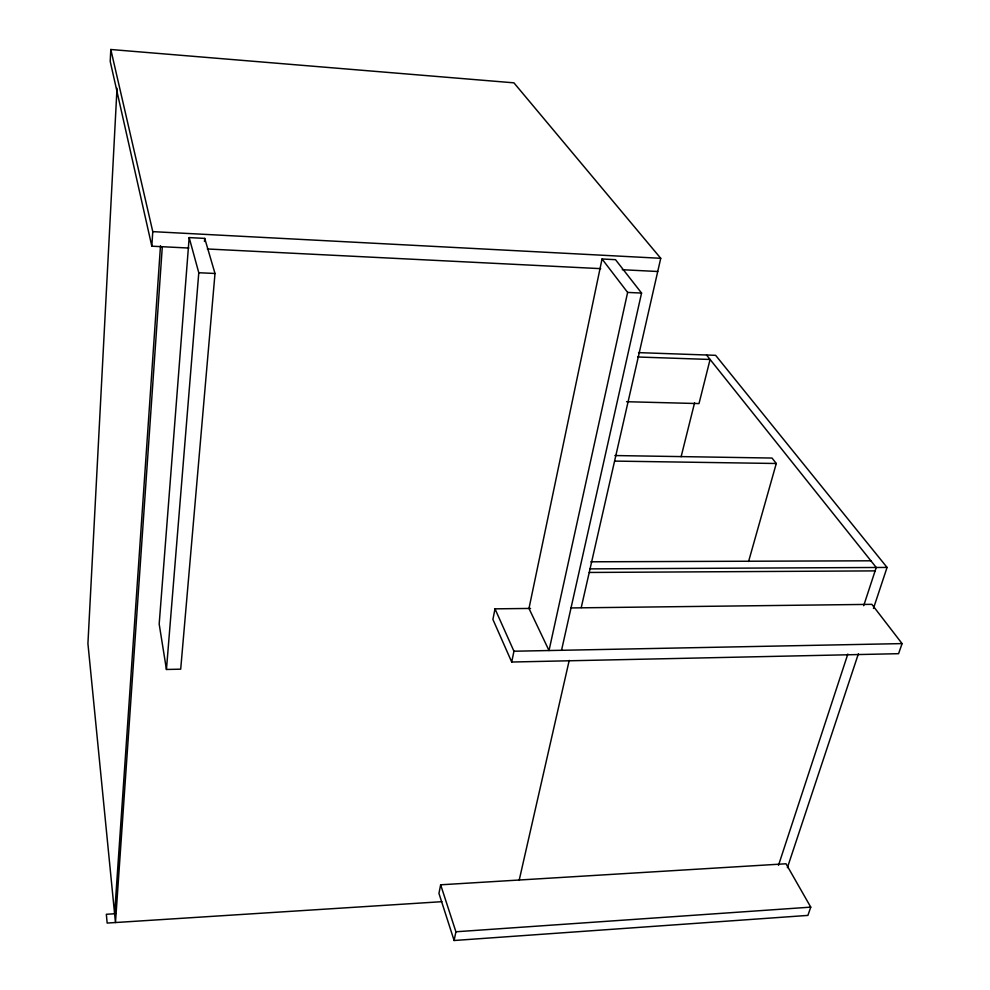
<?xml version="1.0" encoding="UTF-8"?>
<svg xmlns="http://www.w3.org/2000/svg" width="990" height="990" viewBox="0 0 990 990"><rect width="100%" height="100%" fill="white"/><g stroke="black" fill="none" stroke-linecap="round" stroke-linejoin="round"><path stroke-width="1.49" d="M581.229 607.6L660.738 258.303L513.921 82.838L110.806 49.5L110.212 61.392L151.817 246.188L188.83 248.044M117.006 88.296L87.924 643.574L115.471 922.532L162.298 246.708M151.817 246.188L152.769 231.635L110.806 49.5M114.605 913.758L160.491 245.817M189.164 237.588L159.18 624.071L166.444 669.475L180.7 669.166L215.003 273.475L204.732 238.404L189.164 237.588L198.78 272.733L166.444 669.475M204.472 241.473L204.732 238.404M440.649 884.8L438.954 893.413L454.113 940.5L807.902 915.404L810.76 907.137L786.01 863.775L440.649 884.8L455.907 931.776L454.113 940.5M530.516 608.429L495 608.85L492.909 619.443L511.706 662.025L898.574 653.685L902.076 643.599L871.856 604.346L570.673 607.947M511.706 662.025L513.946 651.222L495 608.85M602.044 258.984L528.982 608.442L549.017 650.529L627.623 292.421L602.044 258.984L615.508 259.677L641.557 293.065L561.54 650.282M519.144 880.407L569.225 660.355M681.12 456.699L694.572 402.868M748.588 561.491L776.284 463.493L772.027 458.048L614.877 455.549M778.499 865.322L847.836 654.043M863.701 605.694L876.237 567.48L706.526 355.002M787.409 867.661L858.38 653.833M873.452 608.442L887.065 567.431L715.621 355.323L638.562 352.626M455.907 931.776L810.76 907.137M441.887 901.68L107.155 923.064L106.338 914.277L115.595 913.696M513.946 651.222L902.076 643.599M590.052 568.879L887.065 567.431M589.236 572.455L875.123 570.884M590.807 561.8L870.903 560.798M614.679 461.093L776.284 463.493M626.571 401.717L699.002 403.586L710.09 359.469L637.647 356.994M198.78 272.733L215.003 273.475M627.623 292.421L641.557 293.065M207.343 248.973L600.67 268.649M622.264 269.726L657.731 271.495M152.769 231.635L660.738 258.303"/></g></svg>
